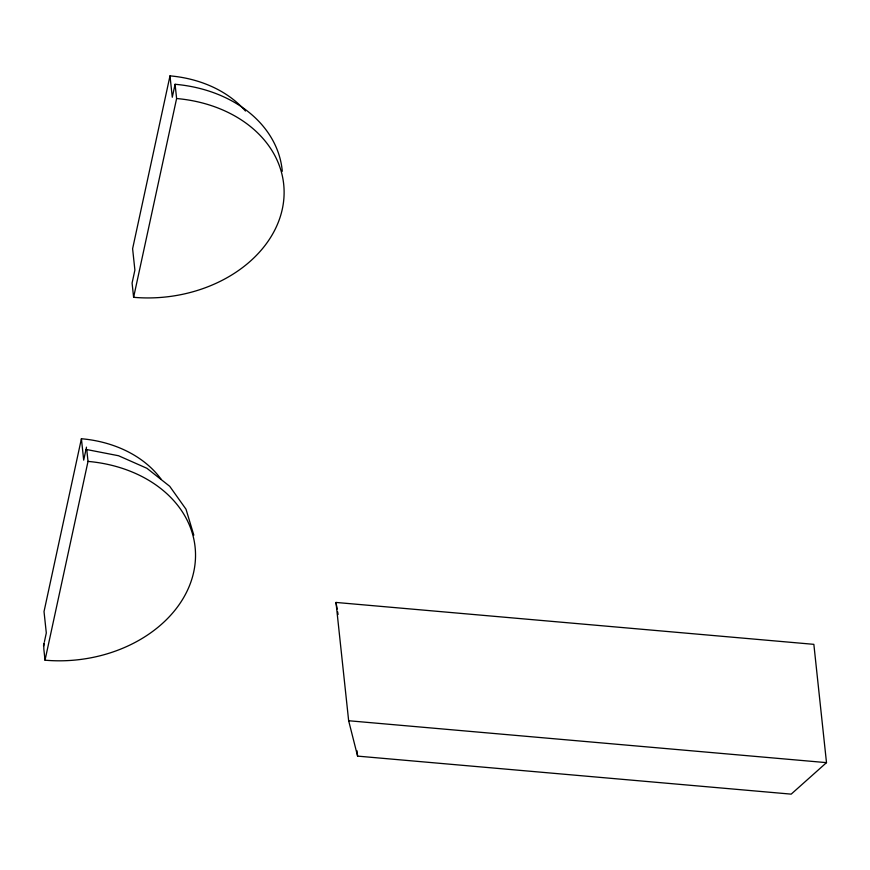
<?xml version="1.0" encoding="UTF-8"?>
<svg xmlns="http://www.w3.org/2000/svg" width="870" height="870" viewBox="0 0 870 870"><rect width="100%" height="100%" fill="white"/><g stroke="black" fill="none" stroke-linecap="round" stroke-linejoin="round"><path stroke-width="1.3" d="M86.5 447.147L85.815 450.508A5.633 0.892 -85 0 1 86.88 450.703L88.022 461.404L45.022 660.189A129.304 99.637 -6.1 0 0 193.727 571.949A129.304 99.637 -6.1 0 0 88.022 461.404M161.07 479.163A112.437 86.641 -6.1 0 0 81.41 438.741L44.022 611.588L46.306 632.968L44.446 641.582M85.554 451.508L83.694 460.121L81.41 438.741M245.46 111.034A112.437 86.641 -6.1 0 0 169.998 75.864L132.61 248.711L134.893 270.091L132.088 283.065L133.61 297.312A129.304 99.637 -6.1 0 0 282.315 209.072A129.304 99.637 -6.1 0 0 176.61 98.527L175.087 84.281A129.304 99.637 -6.1 0 1 282.293 171.292M175.087 84.281L172.282 97.244L169.998 75.864M133.61 297.312L176.61 98.527M43.5 645.932L44.207 642.821A5.633 0.892 -85 0 0 43.881 649.509L45.022 660.189M826.5 762.642L791.189 794.136L357.592 756.117L348.652 720.741L336.005 602.442L813.852 644.344L826.5 762.642L348.652 720.741M86.337 449.475L118.559 455.749L146.921 468.299L169.715 486.297L186.006 509.211L193.814 535.159M336.005 602.442L337.158 609.12M337.625 611.784L338.082 614.459M357.015 750.766L357.592 756.117"/></g></svg>
